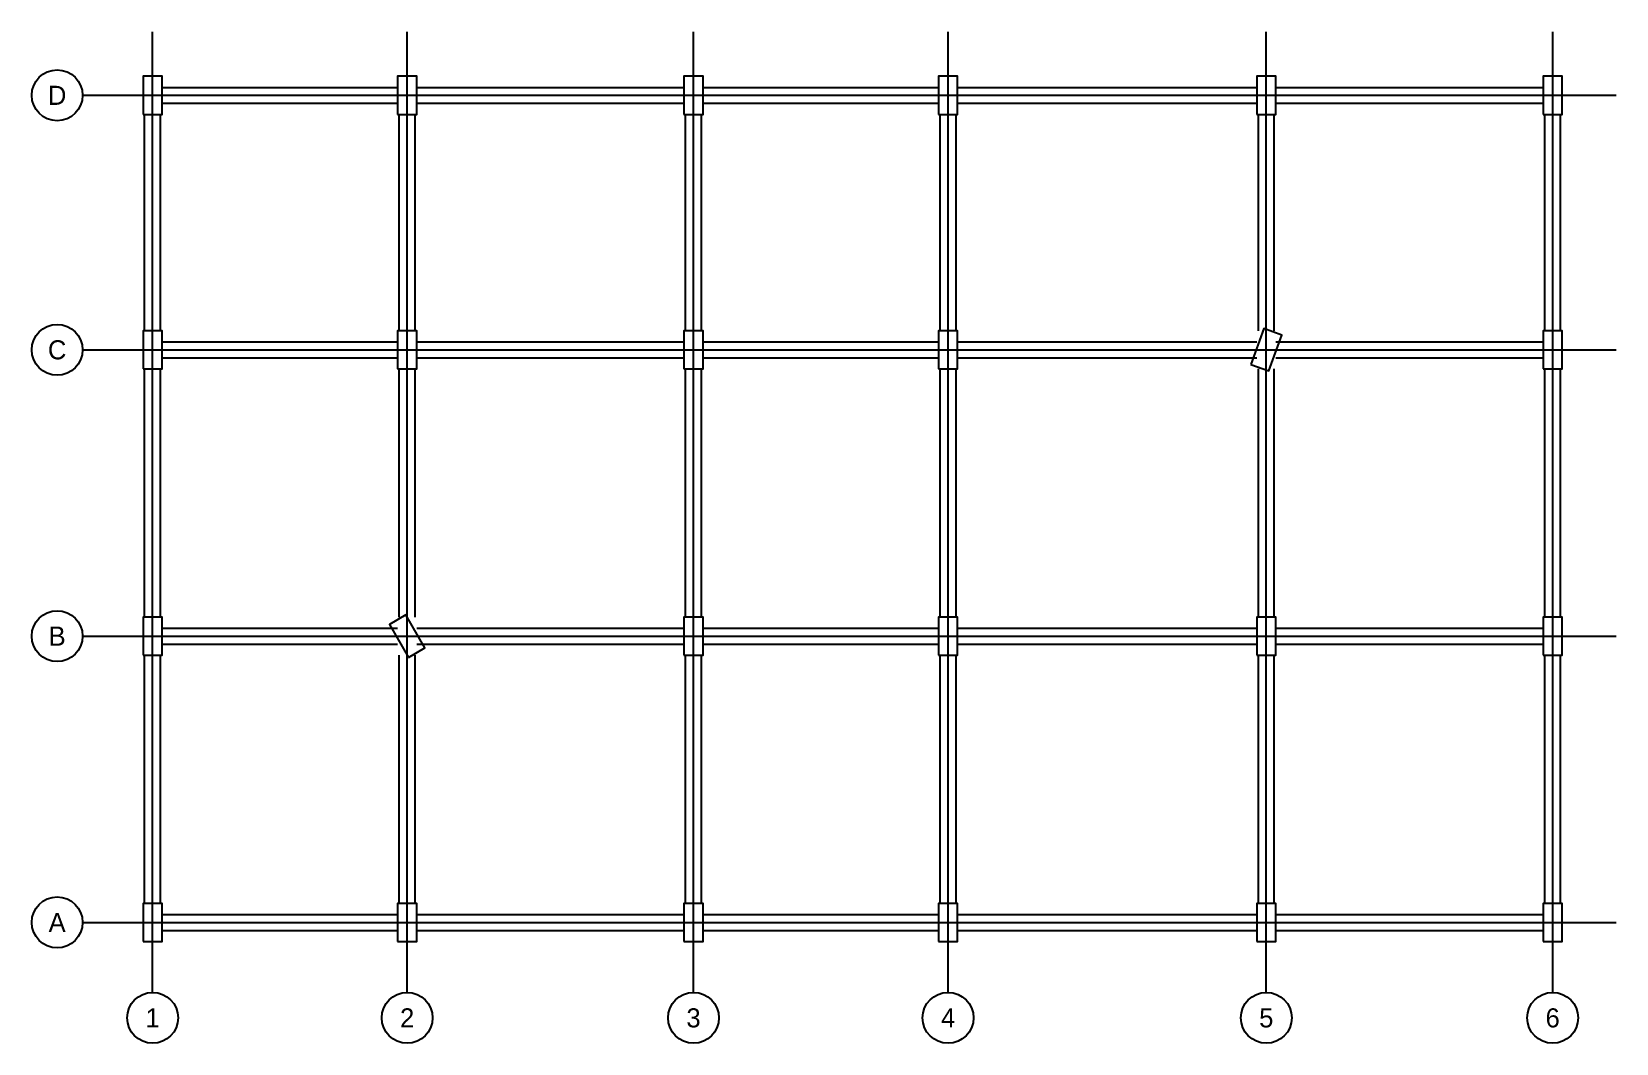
# Model space of a CAD drawing. Header units: metres. Extents: x -190 to 2300, y -190 to 1400.
import ezdxf
from ezdxf.enums import TextEntityAlignment as Align

# ---------------------------------------------------------------- set-up
doc = ezdxf.new("R2010")
doc.units = ezdxf.units.M
for name, color, linetype in [('AKS', 3, 'Continuous'), ('KIRIS', 5, 'Continuous'), ('KIRIS_EKSEN', 2, 'Continuous'), ('KOLON', 1, 'Continuous')]:
    doc.layers.add(name, color=color, linetype=linetype)

# ---------------------------------------------------------------- blocks, each defined once
blk = doc.blocks.new('K3060')
blk.add_lwpolyline([(-15, -30), (15, -30), (15, 30), (-15, 30)], close=True)

msp = doc.modelspace()

# ---------------------------------------------------------------- linework, layer by layer
at = {"layer": 'AKS'}
for p, q in [((0, -110), (0, 1400)), ((400, -110), (400, 1400)), ((850, -110), (850, 1400)), ((1250, -110), (1250, 1400)), ((1750, -110), (1750, 1400)), ((2200, -110), (2200, 1400)), ((-110, 1300), (2300, 1300)), ((-110, 900), (2300, 900)), ((-110, 450), (2300, 450)), ((-110, 0), (2300, 0))]:
    msp.add_line(p, q, dxfattribs=at)
for centre in [(-150, 1300), (-150, 900), (-150, 450), (-150, 0), (0, -150), (400, -150), (850, -150), (1250, -150), (1750, -150), (2200, -150)]:
    msp.add_circle(centre, 40, dxfattribs=at)
at = {"layer": 'KIRIS'}
for p, q in [((15, 1312.5), (385, 1312.5)), ((415, 1312.5), (835, 1312.5)), ((865, 1312.5), (1235, 1312.5)), ((1265, 1312.5), (1735, 1312.5)), ((1765, 1312.5), (2185, 1312.5)), ((-12.5, 930), (-12.5, 1270)), ((12.5, 930), (12.5, 1270)), ((15, 1287.5), (385, 1287.5)), ((387.5, 930), (387.5, 1270)), ((412.5, 930), (412.5, 1270)), ((415, 1287.5), (835, 1287.5)), ((837.5, 930), (837.5, 1270)), ((862.5, 930), (862.5, 1270)), ((865, 1287.5), (1235, 1287.5)), ((1237.5, 930), (1237.5, 1270)), ((1262.5, 930), (1262.5, 1270)), ((1265, 1287.5), (1735, 1287.5)), ((1737.5, 930), (1737.5, 1270)), ((1762.5, 930), (1762.5, 1270)), ((1765, 1287.5), (2185, 1287.5)), ((2187.5, 930), (2187.5, 1270)), ((2212.5, 930), (2212.5, 1270)), ((15, 912.5), (385, 912.5)), ((415, 912.5), (835, 912.5)), ((865, 912.5), (1235, 912.5)), ((1265, 912.5), (1735, 912.5)), ((1765, 912.5), (2185, 912.5)), ((15, 887.5), (385, 887.5)), ((415, 887.5), (835, 887.5)), ((865, 887.5), (1235, 887.5)), ((1265, 887.5), (1735, 887.5)), ((1765, 887.5), (2185, 887.5)), ((-12.5, 480), (-12.5, 870)), ((12.5, 480), (12.5, 870)), ((387.5, 480), (387.5, 870)), ((412.5, 480), (412.5, 870)), ((837.5, 480), (837.5, 870)), ((862.5, 480), (862.5, 870)), ((1237.5, 480), (1237.5, 870)), ((1262.5, 480), (1262.5, 870)), ((1737.5, 480), (1737.5, 870)), ((1762.5, 480), (1762.5, 870)), ((2187.5, 480), (2187.5, 870)), ((2212.5, 480), (2212.5, 870)), ((15, 462.5), (385, 462.5)), ((415, 462.5), (835, 462.5)), ((865, 462.5), (1235, 462.5)), ((1265, 462.5), (1735, 462.5)), ((1765, 462.5), (2185, 462.5)), ((15, 437.5), (385, 437.5)), ((415, 437.5), (835, 437.5)), ((865, 437.5), (1235, 437.5)), ((1265, 437.5), (1735, 437.5)), ((1765, 437.5), (2185, 437.5)), ((-12.5, 30), (-12.5, 420)), ((12.5, 30), (12.5, 420)), ((387.5, 30), (387.5, 420)), ((412.5, 30), (412.5, 420)), ((837.5, 30), (837.5, 420)), ((862.5, 30), (862.5, 420)), ((1237.5, 30), (1237.5, 420)), ((1262.5, 30), (1262.5, 420)), ((1737.5, 30), (1737.5, 420)), ((1762.5, 30), (1762.5, 420)), ((2187.5, 30), (2187.5, 420)), ((2212.5, 30), (2212.5, 420)), ((15, 12.5), (385, 12.5)), ((415, 12.5), (835, 12.5)), ((865, 12.5), (1235, 12.5)), ((1265, 12.5), (1735, 12.5)), ((1765, 12.5), (2185, 12.5)), ((15, -12.5), (385, -12.5)), ((415, -12.5), (835, -12.5)), ((865, -12.5), (1235, -12.5)), ((1265, -12.5), (1735, -12.5)), ((1765, -12.5), (2185, -12.5))]:
    msp.add_line(p, q, dxfattribs=at)
at = {"layer": 'KIRIS_EKSEN'}
for p, q in [((0, 1300), (400, 1300)), ((0, 900), (0, 1300)), ((400, 1300), (850, 1300)), ((400, 900), (400, 1300)), ((850, 1300), (1250, 1300)), ((850, 900), (850, 1300)), ((1250, 1300), (1750, 1300)), ((1250, 900), (1250, 1300)), ((1750, 1300), (2200, 1300)), ((1750, 900), (1750, 1300)), ((2200, 900), (2200, 1300)), ((0, 900), (400, 900)), ((0, 450), (0, 900)), ((400, 900), (850, 900)), ((400, 450), (400, 900)), ((850, 900), (1250, 900)), ((850, 450), (850, 900)), ((1250, 900), (1750, 900)), ((1250, 450), (1250, 900)), ((1750, 900), (2200, 900)), ((1750, 450), (1750, 900)), ((2200, 450), (2200, 900)), ((0, 450), (400, 450)), ((0, 0), (0, 450)), ((400, 450), (850, 450)), ((400, 0), (400, 450)), ((850, 450), (1250, 450)), ((850, 0), (850, 450)), ((1250, 450), (1750, 450)), ((1250, 0), (1250, 450)), ((1750, 450), (2200, 450)), ((1750, 0), (1750, 450)), ((2200, 0), (2200, 450)), ((0, 0), (400, 0)), ((400, 0), (850, 0)), ((850, 0), (1250, 0)), ((1250, 0), (1750, 0)), ((1750, 0), (2200, 0))]:
    msp.add_line(p, q, dxfattribs=at)
at = {"layer": 'KOLON'}
for points in [[(385, 1270), (415, 1270), (415, 1330), (385, 1330)], [(835, 1270), (865, 1270), (865, 1330), (835, 1330)], [(1235, 1270), (1265, 1270), (1265, 1330), (1235, 1330)], [(1735, 1270), (1765, 1270), (1765, 1330), (1735, 1330)], [(2185, 1270), (2215, 1270), (2215, 1330), (2185, 1330)], [(-15, 870), (15, 870), (15, 930), (-15, 930)], [(385, 870), (415, 870), (415, 930), (385, 930)], [(835, 870), (865, 870), (865, 930), (835, 930)], [(1235, 870), (1265, 870), (1265, 930), (1235, 930)], [(1725.6, 876.9), (1753.8, 866.7), (1774.4, 923.1), (1746.2, 933.3)], [(2185, 870), (2215, 870), (2215, 930), (2185, 930)], [(-15, 420), (15, 420), (15, 480), (-15, 480)], [(402, 416.5), (428, 431.5), (398, 483.5), (372, 468.5)], [(835, 420), (865, 420), (865, 480), (835, 480)], [(1235, 420), (1265, 420), (1265, 480), (1235, 480)], [(1735, 420), (1765, 420), (1765, 480), (1735, 480)], [(2185, 420), (2215, 420), (2215, 480), (2185, 480)], [(-15, -30), (15, -30), (15, 30), (-15, 30)], [(385, -30), (415, -30), (415, 30), (385, 30)], [(835, -30), (865, -30), (865, 30), (835, 30)], [(1235, -30), (1265, -30), (1265, 30), (1235, 30)], [(1735, -30), (1765, -30), (1765, 30), (1735, 30)]]:
    msp.add_lwpolyline(points, close=True, dxfattribs=at)

# ---------------------------------------------------------------- block references
for p in [(0, 1300), (2200, 0)]:
    msp.add_blockref('K3060', p, dxfattribs=at)

# ---------------------------------------------------------------- texts
at = {"layer": 'AKS'}
for s, p in [('D', (-150, 1300)), ('C', (-150, 900)), ('B', (-150, 450)), ('A', (-150, 0)), ('1', (0, -150)), ('2', (400, -150)), ('3', (850, -150)), ('4', (1250, -150)), ('5', (1750, -150)), ('6', (2200, -150))]:
    msp.add_text(s, height=30, dxfattribs=at).set_placement(p, align=Align.MIDDLE_CENTER)

doc.saveas('drawing.dxf')
